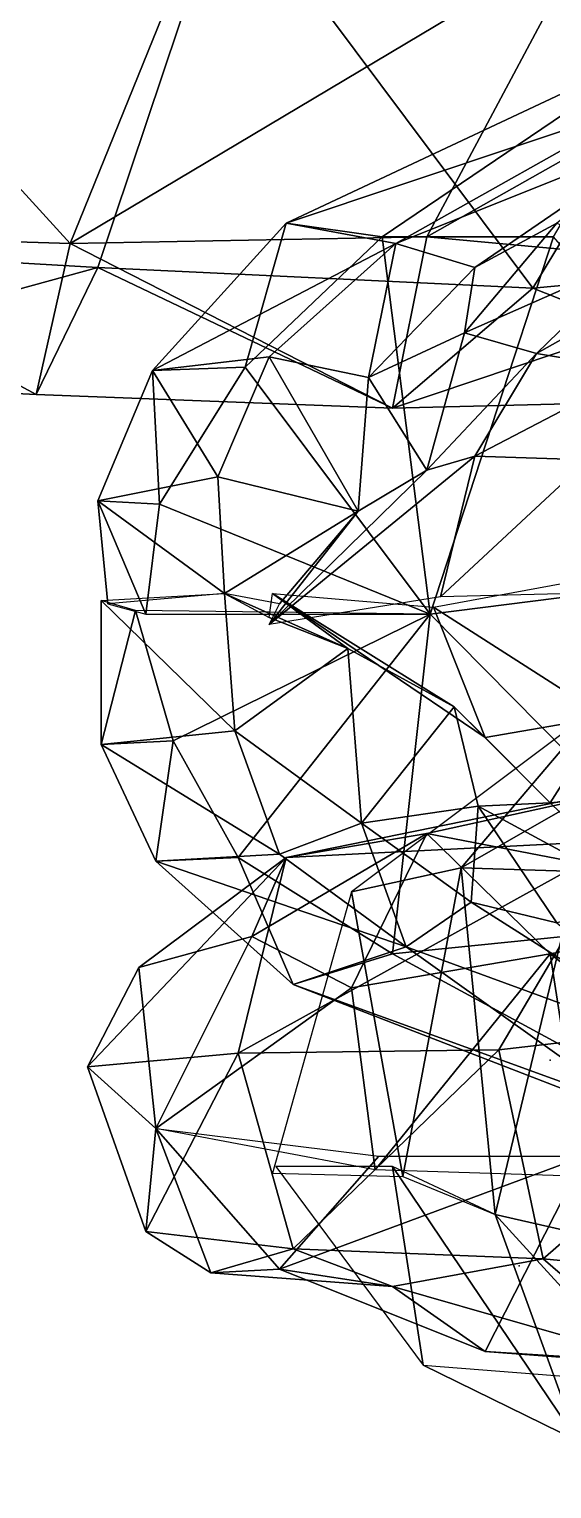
# Model space of a CAD drawing. Extents: x 4.9 to 9.1, y -6.1 to 13.5.
# Drawn here: x 7.238 to 7.492, y 12.112 to 12.821 of the extents above; entities that cross this region are included whole.
import ezdxf

# ---------------------------------------------------------------- set-up
doc = ezdxf.new("R2010")
doc.units = 0
doc.layers.get('0').update_dxf_attribs({"linetype": 'CONTINUOUS'})

msp = doc.modelspace()

# ---------------------------------------------------------------- linework, layer by layer
at = {"color": 0}
for p in [(7.40264, 12.65186, -0.57), (7.39931, 12.4352, -0.56667), (7.49097, 12.3202, -3.86667), (7.47597, 12.2202, -3.85667)]:
    msp.add_point(p, dxfattribs=at)
for points in [[(7.33431, 12.89353, -2.3), (7.10264, 12.9002, -2.335), (7.06931, 12.71686, -2.43667)], [(7.06931, 12.71686, -2.43667), (7.27097, 12.7052, -2.41833), (7.33431, 12.89353, -2.3)], [(7.48264, 12.6952, -2.40167), (7.33431, 12.89353, -2.3), (7.27097, 12.7052, -2.41833)], [(7.33431, 12.89353, -2.3), (7.48264, 12.6952, -2.40167), (7.59764, 12.8852, -2.30333)], [(7.43097, 12.7202, -2.775), (7.71431, 12.8802, -2.86833), (7.61264, 12.70353, -2.77833)], [(7.71431, 12.8802, -2.86833), (7.43097, 12.7202, -2.775), (7.50931, 12.86686, -2.86)], [(7.69931, 12.7152, -2.415), (7.59764, 12.8852, -2.30333), (7.48264, 12.6952, -2.40167)], [(7.25764, 12.71686, -2.76833), (7.50931, 12.86686, -2.86), (7.43097, 12.7202, -2.775)], [(7.50931, 12.86686, -2.86), (7.25764, 12.71686, -2.76833), (7.31431, 12.85686, -2.85833)], [(7.25764, 12.71686, -2.76833), (7.09597, 12.72186, -2.76333), (7.13597, 12.8502, -2.845)], [(7.13597, 12.8502, -2.845), (7.31431, 12.85686, -2.85833), (7.25764, 12.71686, -2.76833)], [(7.53764, 12.7852, -0.42333), (7.36264, 12.72686, -0.34333), (7.54764, 12.81353, -0.28333)], [(7.40931, 12.7202, -0.175), (7.54764, 12.81353, -0.28333), (7.36264, 12.72686, -0.34333)], [(7.54764, 12.81353, -0.28333), (7.40931, 12.7202, -0.175), (7.49264, 12.7202, -0.11667)], [(7.36264, 12.72686, -0.34333), (7.53764, 12.7852, -0.42333), (7.41597, 12.71686, -0.485)], [(7.54931, 12.7702, -0.48), (7.41597, 12.71686, -0.485), (7.53764, 12.7852, -0.42333)], [(7.41597, 12.71686, -0.485), (7.54931, 12.7702, -0.48), (7.45431, 12.7052, -0.54)], [(7.49431, 12.72686, -0.62), (7.45431, 12.7052, -0.54), (7.54931, 12.7702, -0.48)], [(7.41597, 12.71686, -0.485), (7.29764, 12.6552, -0.36667), (7.36264, 12.72686, -0.34333)], [(7.34264, 12.65686, -0.19667), (7.36264, 12.72686, -0.34333), (7.29764, 12.6552, -0.36667)], [(7.36264, 12.72686, -0.34333), (7.34264, 12.65686, -0.19667), (7.40931, 12.7202, -0.175)], [(7.53264, 12.7102, -0.65667), (7.44931, 12.67353, -0.65667), (7.49431, 12.72686, -0.62)], [(7.45431, 12.7052, -0.54), (7.49431, 12.72686, -0.62), (7.44931, 12.67353, -0.65667)], [(7.27097, 12.7052, -2.41833), (7.06931, 12.71686, -2.43667), (7.07597, 12.65186, -2.595)], [(7.24097, 12.64353, -2.59333), (7.07597, 12.65186, -2.595), (7.09597, 12.72186, -2.76333)], [(7.09597, 12.72186, -2.76333), (7.25764, 12.71686, -2.76833), (7.24097, 12.64353, -2.59333)], [(7.41431, 12.63686, -2.59667), (7.24097, 12.64353, -2.59333), (7.25764, 12.71686, -2.76833)], [(7.25764, 12.71686, -2.76833), (7.43097, 12.7202, -2.775), (7.41431, 12.63686, -2.59667)], [(7.29764, 12.6552, -0.36667), (7.41597, 12.71686, -0.485), (7.35431, 12.66186, -0.51)], [(7.43264, 12.53686, -0.08833), (7.40931, 12.7202, -0.175), (7.34264, 12.65686, -0.19667)], [(7.40264, 12.65186, -0.57), (7.35431, 12.66186, -0.51), (7.41597, 12.71686, -0.485)], [(7.41597, 12.71686, -0.485), (7.45431, 12.7052, -0.54), (7.40264, 12.65186, -0.57)], [(7.43264, 12.53686, -0.08833), (7.49264, 12.7202, -0.11667), (7.40931, 12.7202, -0.175)], [(7.61264, 12.70353, -2.77833), (7.41431, 12.63686, -2.59667), (7.43097, 12.7202, -2.775)], [(7.43264, 12.53686, -0.08833), (7.63097, 12.56186, -0.03667), (7.49264, 12.7202, -0.11667)], [(7.44931, 12.67353, -0.65667), (7.53264, 12.7102, -0.65667), (7.48431, 12.66353, -0.695)], [(7.48264, 12.6952, -2.40167), (7.61764, 12.64186, -2.59167), (7.69931, 12.7152, -2.415)], [(7.48431, 12.66353, -0.695), (7.56764, 12.7102, -0.69667), (7.53431, 12.6552, -0.74667)], [(7.56764, 12.7102, -0.69667), (7.48431, 12.66353, -0.695), (7.53264, 12.7102, -0.65667)], [(7.07597, 12.65186, -2.595), (7.24097, 12.64353, -2.59333), (7.27097, 12.7052, -2.41833)], [(7.41431, 12.63686, -2.59667), (7.27097, 12.7052, -2.41833), (7.24097, 12.64353, -2.59333)], [(7.27097, 12.7052, -2.41833), (7.41431, 12.63686, -2.59667), (7.48264, 12.6952, -2.40167)], [(7.44931, 12.67353, -0.65667), (7.40264, 12.65186, -0.57), (7.45431, 12.7052, -0.54)], [(7.41431, 12.63686, -2.59667), (7.61264, 12.70353, -2.77833), (7.61764, 12.64186, -2.59167)], [(7.61764, 12.64186, -2.59167), (7.48264, 12.6952, -2.40167), (7.41431, 12.63686, -2.59667)], [(7.40264, 12.65186, -0.57), (7.44931, 12.67353, -0.65667), (7.43097, 12.60686, -0.67)], [(7.48431, 12.66353, -0.695), (7.43097, 12.60686, -0.67), (7.44931, 12.67353, -0.65667)], [(7.29764, 12.6552, -0.36667), (7.35431, 12.66186, -0.51), (7.32931, 12.60353, -0.52)], [(7.39764, 12.58686, -0.565), (7.32931, 12.60353, -0.52), (7.35431, 12.66186, -0.51)], [(7.35431, 12.66186, -0.51), (7.40264, 12.65186, -0.57), (7.39764, 12.58686, -0.565)], [(7.43097, 12.60686, -0.67), (7.48431, 12.66353, -0.695), (7.45431, 12.61353, -0.71667)], [(7.53431, 12.6552, -0.74667), (7.45431, 12.61353, -0.71667), (7.48431, 12.66353, -0.695)], [(7.32931, 12.60353, -0.52), (7.27097, 12.59186, -0.38833), (7.29764, 12.6552, -0.36667)], [(7.30097, 12.5902, -0.215), (7.29764, 12.6552, -0.36667), (7.27097, 12.59186, -0.38833)], [(7.29764, 12.6552, -0.36667), (7.30097, 12.5902, -0.215), (7.34264, 12.65686, -0.19667)], [(7.43264, 12.53686, -0.08833), (7.34264, 12.65686, -0.19667), (7.30097, 12.5902, -0.215)], [(7.43097, 12.60686, -0.67), (7.39764, 12.58686, -0.565), (7.40264, 12.65186, -0.57)], [(7.45431, 12.61353, -0.71667), (7.53431, 12.6552, -0.74667), (7.50931, 12.61186, -0.785)], [(7.35431, 12.53186, -0.695), (7.45431, 12.61353, -0.71667), (7.43764, 12.5452, -0.73333)], [(7.45431, 12.61353, -0.71667), (7.35431, 12.53186, -0.695), (7.43097, 12.60686, -0.67)], [(7.50931, 12.61186, -0.785), (7.43764, 12.5452, -0.73333), (7.45431, 12.61353, -0.71667)], [(7.43764, 12.5452, -0.73333), (7.50931, 12.61186, -0.785), (7.50264, 12.54686, -0.79)], [(7.27097, 12.59186, -0.38833), (7.32931, 12.60353, -0.52), (7.33264, 12.54686, -0.54667)], [(7.39764, 12.58686, -0.565), (7.33264, 12.54686, -0.54667), (7.32931, 12.60353, -0.52)], [(7.39764, 12.58686, -0.565), (7.43097, 12.60686, -0.67), (7.35431, 12.53186, -0.695)], [(7.33264, 12.54686, -0.54667), (7.27597, 12.54186, -0.38333), (7.27097, 12.59186, -0.38833)], [(7.29431, 12.53686, -0.22333), (7.27097, 12.59186, -0.38833), (7.27597, 12.54186, -0.38333)], [(7.27097, 12.59186, -0.38833), (7.29431, 12.53686, -0.22333), (7.30097, 12.5902, -0.215)], [(7.43264, 12.53686, -0.08833), (7.30097, 12.5902, -0.215), (7.29431, 12.53686, -0.22333)], [(7.33264, 12.54686, -0.54667), (7.39764, 12.58686, -0.565), (7.35931, 12.54186, -0.58333)], [(7.35431, 12.53186, -0.695), (7.35931, 12.54186, -0.58333), (7.39764, 12.58686, -0.565)], [(7.43264, 12.53686, -0.08833), (7.57931, 12.38853, -0.08833), (7.63097, 12.56186, -0.03667)], [(7.27264, 12.54353, -0.38833), (7.33264, 12.54686, -0.53167), (7.33764, 12.4802, -0.52667)], [(7.33264, 12.54686, -0.53167), (7.35431, 12.5352, -0.58667), (7.39264, 12.5202, -0.57667)], [(7.39264, 12.5202, -0.57667), (7.33764, 12.4802, -0.52667), (7.33264, 12.54686, -0.53167)], [(7.35597, 12.54686, -0.705), (7.39264, 12.5202, -0.57667), (7.35431, 12.5352, -0.58667)], [(7.35597, 12.54686, -0.705), (7.43431, 12.5402, -0.73167), (7.45931, 12.47686, -0.705)], [(7.45931, 12.47686, -0.705), (7.44431, 12.49186, -0.67833), (7.35597, 12.54686, -0.705)], [(7.39264, 12.5202, -0.57667), (7.35597, 12.54686, -0.705), (7.44431, 12.49186, -0.67833)], [(7.43431, 12.5402, -0.73167), (7.49764, 12.55186, -0.79333), (7.51764, 12.48686, -0.78167)], [(7.33764, 12.4802, -0.52667), (7.27264, 12.47353, -0.39), (7.27264, 12.54353, -0.38833)], [(7.28931, 12.53853, -0.23), (7.27264, 12.54353, -0.38833), (7.27264, 12.47353, -0.39)], [(7.27264, 12.47353, -0.39), (7.30764, 12.4752, -0.22333), (7.28931, 12.53853, -0.23)], [(7.43264, 12.53686, -0.08833), (7.28931, 12.53853, -0.23), (7.30764, 12.4752, -0.22333)], [(7.51764, 12.48686, -0.78167), (7.45931, 12.47686, -0.705), (7.43431, 12.5402, -0.73167)], [(7.43264, 12.53686, -0.08833), (7.30764, 12.4752, -0.22333), (7.33931, 12.41853, -0.21167)], [(7.43264, 12.53686, -0.08833), (7.33931, 12.41853, -0.21167), (7.41431, 12.37186, -0.18333)], [(7.43264, 12.53686, -0.08833), (7.41431, 12.37186, -0.18333), (7.57931, 12.38853, -0.08833)], [(7.33764, 12.4802, -0.52667), (7.39264, 12.5202, -0.57667), (7.39931, 12.4352, -0.56667)], [(7.44431, 12.49186, -0.67833), (7.39931, 12.4352, -0.56667), (7.39264, 12.5202, -0.57667)], [(7.44764, 12.41353, -3.58833), (7.51431, 12.49186, -3.875), (7.39431, 12.40186, -3.79667)], [(7.39931, 12.4352, -0.56667), (7.44431, 12.49186, -0.67833), (7.45597, 12.44353, -0.65667)], [(7.44431, 12.49186, -0.67833), (7.45931, 12.47686, -0.705), (7.49097, 12.4452, -0.69833)], [(7.49097, 12.4452, -0.69833), (7.45597, 12.44353, -0.65667), (7.44431, 12.49186, -0.67833)], [(7.50431, 12.41186, -3.39333), (7.58764, 12.49353, -3.63667), (7.44764, 12.41353, -3.58833)], [(7.51431, 12.49186, -3.875), (7.44764, 12.41353, -3.58833), (7.58764, 12.49353, -3.63667)], [(7.51764, 12.48686, -0.78167), (7.49097, 12.4452, -0.69833), (7.45931, 12.47686, -0.705)], [(7.49097, 12.4452, -0.69833), (7.51764, 12.48686, -0.78167), (7.54764, 12.4502, -0.75)], [(7.27264, 12.47353, -0.39), (7.33764, 12.4802, -0.52667), (7.35931, 12.4202, -0.52)], [(7.30764, 12.4752, -0.22333), (7.27264, 12.47353, -0.39), (7.29931, 12.41686, -0.37167)], [(7.29931, 12.41686, -0.37167), (7.33931, 12.41853, -0.21167), (7.30764, 12.4752, -0.22333)], [(7.39931, 12.4352, -0.56667), (7.35931, 12.4202, -0.52), (7.33764, 12.4802, -0.52667)], [(7.35931, 12.4202, -0.52), (7.29931, 12.41686, -0.37167), (7.27264, 12.47353, -0.39)], [(7.58264, 12.46353, -3.83667), (7.43097, 12.4302, -3.93833), (7.36264, 12.41853, -3.815)], [(7.36264, 12.41853, -3.815), (7.52597, 12.42686, -3.70833), (7.58264, 12.46353, -3.83667)], [(7.43097, 12.4302, -3.93833), (7.58264, 12.46353, -3.83667), (7.61264, 12.3952, -3.95167)], [(7.54764, 12.4502, -0.75), (7.53931, 12.39853, -0.68167), (7.49097, 12.4452, -0.69833)], [(7.45597, 12.44353, -0.65667), (7.45264, 12.39686, -0.54333), (7.39931, 12.4352, -0.56667)], [(7.45264, 12.39686, -0.54333), (7.45597, 12.44353, -0.65667), (7.49431, 12.38686, -0.62833)], [(7.45597, 12.44353, -0.65667), (7.49097, 12.4452, -0.69833), (7.53931, 12.39853, -0.68167)], [(7.53931, 12.39853, -0.68167), (7.49431, 12.38686, -0.62833), (7.45597, 12.44353, -0.65667)], [(7.39931, 12.4352, -0.56667), (7.42097, 12.3752, -0.49667), (7.35931, 12.4202, -0.52)], [(7.42097, 12.3752, -0.49667), (7.39931, 12.4352, -0.56667), (7.45264, 12.39686, -0.54333)], [(7.52597, 12.42686, -3.70833), (7.36264, 12.41853, -3.815), (7.33931, 12.32353, -3.72833)], [(7.33931, 12.32353, -3.72833), (7.46597, 12.3252, -3.66667), (7.52597, 12.42686, -3.70833)], [(7.43097, 12.4302, -3.93833), (7.39431, 12.3552, -4.05), (7.34597, 12.3802, -3.96833)], [(7.34597, 12.3802, -3.96833), (7.36264, 12.41853, -3.815), (7.43097, 12.4302, -3.93833)], [(7.39431, 12.3552, -4.05), (7.43097, 12.4302, -3.93833), (7.49097, 12.37186, -4.03833)], [(7.61264, 12.3952, -3.95167), (7.49097, 12.37186, -4.03833), (7.43097, 12.4302, -3.93833)], [(7.62597, 12.34353, -3.55667), (7.52597, 12.42686, -3.70833), (7.46597, 12.3252, -3.66667)], [(7.36264, 12.41853, -3.815), (7.29097, 12.3652, -3.90667), (7.26597, 12.31686, -3.87)], [(7.26597, 12.31686, -3.87), (7.33931, 12.32353, -3.72833), (7.36264, 12.41853, -3.815)], [(7.36264, 12.41853, -3.815), (7.34597, 12.3802, -3.96833), (7.29097, 12.3652, -3.90667)], [(7.29931, 12.41686, -0.37167), (7.35931, 12.4202, -0.52), (7.42097, 12.3752, -0.49667)], [(7.33931, 12.41853, -0.21167), (7.29931, 12.41686, -0.37167), (7.36597, 12.35686, -0.35667)], [(7.36597, 12.35686, -0.35667), (7.41431, 12.37186, -0.18333), (7.33931, 12.41853, -0.21167)], [(7.42097, 12.3752, -0.49667), (7.36597, 12.35686, -0.35667), (7.29931, 12.41686, -0.37167)], [(7.39431, 12.40186, -3.79667), (7.41931, 12.26353, -3.52667), (7.44764, 12.41353, -3.58833)], [(7.46431, 12.2452, -3.31833), (7.44764, 12.41353, -3.58833), (7.41931, 12.26353, -3.52667)], [(7.44764, 12.41353, -3.58833), (7.46431, 12.2452, -3.31833), (7.50431, 12.41186, -3.39333)], [(7.52264, 12.23186, -3.06667), (7.50431, 12.41186, -3.39333), (7.46431, 12.2452, -3.31833)], [(7.41931, 12.26353, -3.52667), (7.39431, 12.40186, -3.79667), (7.35597, 12.2652, -3.72167)], [(7.42097, 12.3752, -0.49667), (7.45264, 12.39686, -0.54333), (7.57597, 12.31853, -0.50167)], [(7.49431, 12.38686, -0.62833), (7.57597, 12.31853, -0.50167), (7.45264, 12.39686, -0.54333)], [(7.49097, 12.37186, -4.03833), (7.61264, 12.3952, -3.95167), (7.63597, 12.2602, -4.005)], [(7.59597, 12.27353, -0.24333), (7.57931, 12.38853, -0.08833), (7.41431, 12.37186, -0.18333)], [(7.29931, 12.28686, -3.98), (7.29097, 12.3652, -3.90667), (7.34597, 12.3802, -3.96833)], [(7.29931, 12.28686, -3.98), (7.34597, 12.3802, -3.96833), (7.39431, 12.3552, -4.05)], [(7.36597, 12.35686, -0.35667), (7.42097, 12.3752, -0.49667), (7.54264, 12.28853, -0.39667)], [(7.57597, 12.31853, -0.50167), (7.54264, 12.28853, -0.39667), (7.42097, 12.3752, -0.49667)], [(7.41431, 12.37186, -0.18333), (7.36597, 12.35686, -0.35667), (7.59597, 12.27353, -0.24333)], [(7.49097, 12.37186, -4.03833), (7.40597, 12.26686, -4.06167), (7.39431, 12.3552, -4.05)], [(7.40597, 12.26686, -4.06167), (7.49097, 12.37186, -4.03833), (7.50764, 12.26353, -4.085)], [(7.63597, 12.2602, -4.005), (7.50764, 12.26353, -4.085), (7.49097, 12.37186, -4.03833)], [(7.29931, 12.28686, -3.98), (7.26597, 12.31686, -3.87), (7.29097, 12.3652, -3.90667)], [(7.29931, 12.28686, -3.98), (7.39431, 12.3552, -4.05), (7.40597, 12.26686, -4.06167)], [(7.54264, 12.28853, -0.39667), (7.59597, 12.27353, -0.24333), (7.36597, 12.35686, -0.35667)], [(7.62597, 12.34353, -3.55667), (7.46597, 12.3252, -3.66667), (7.48764, 12.22353, -3.70333)], [(7.48764, 12.22353, -3.70333), (7.62764, 12.2102, -3.60333), (7.62597, 12.34353, -3.55667)], [(7.33931, 12.32353, -3.72833), (7.26597, 12.31686, -3.87), (7.29431, 12.23686, -3.87667)], [(7.29431, 12.23686, -3.87667), (7.36597, 12.22853, -3.795), (7.33931, 12.32353, -3.72833)], [(7.46597, 12.3252, -3.66667), (7.33931, 12.32353, -3.72833), (7.36597, 12.22853, -3.795)], [(7.36597, 12.22853, -3.795), (7.48764, 12.22353, -3.70333), (7.46597, 12.3252, -3.66667)], [(7.29931, 12.28686, -3.98), (7.29431, 12.23686, -3.87667), (7.26597, 12.31686, -3.87)], [(7.29931, 12.28686, -3.98), (7.32597, 12.21686, -3.94833), (7.29431, 12.23686, -3.87667)], [(7.29931, 12.28686, -3.98), (7.35931, 12.21853, -4.01667), (7.32597, 12.21686, -3.94833)], [(7.29931, 12.28686, -3.98), (7.40764, 12.27353, -4.06667), (7.35931, 12.21853, -4.01667)], [(7.50764, 12.27353, -4.08667), (7.35931, 12.21853, -4.01667), (7.40764, 12.27353, -4.06667)], [(7.35931, 12.21853, -4.01667), (7.50764, 12.27353, -4.08667), (7.45931, 12.17853, -3.98833)], [(7.59264, 12.1702, -3.91667), (7.45931, 12.17853, -3.98833), (7.50764, 12.27353, -4.08667)], [(7.41431, 12.26853, -3.52333), (7.35764, 12.26853, -3.72833), (7.42931, 12.17186, -3.8)], [(7.46431, 12.2452, -3.31833), (7.41431, 12.26853, -3.52333), (7.50431, 12.1352, -3.53667)], [(7.42931, 12.17186, -3.8), (7.50431, 12.1352, -3.53667), (7.41431, 12.26853, -3.52333)], [(7.52264, 12.23186, -3.06667), (7.46431, 12.2452, -3.31833), (7.58597, 12.11186, -3.32333)], [(7.50431, 12.1352, -3.53667), (7.58597, 12.11186, -3.32333), (7.46431, 12.2452, -3.31833)], [(7.36597, 12.22853, -3.795), (7.29431, 12.23686, -3.87667), (7.32597, 12.21686, -3.94833)], [(7.32597, 12.21686, -3.94833), (7.41431, 12.2102, -3.89667), (7.36597, 12.22853, -3.795)], [(7.48764, 12.22353, -3.70333), (7.36597, 12.22853, -3.795), (7.41431, 12.2102, -3.89667)], [(7.41431, 12.2102, -3.89667), (7.54764, 12.17186, -3.8), (7.48764, 12.22353, -3.70333)], [(7.62764, 12.2102, -3.60333), (7.48764, 12.22353, -3.70333), (7.54764, 12.17186, -3.8)], [(7.41431, 12.2102, -3.89667), (7.32597, 12.21686, -3.94833), (7.35931, 12.21853, -4.01667)], [(7.35931, 12.21853, -4.01667), (7.45931, 12.17853, -3.98833), (7.41431, 12.2102, -3.89667)], [(7.54764, 12.17186, -3.8), (7.41431, 12.2102, -3.89667), (7.45931, 12.17853, -3.98833)], [(7.45931, 12.17853, -3.98833), (7.59264, 12.1702, -3.91667), (7.54764, 12.17186, -3.8)], [(7.50431, 12.1352, -3.53667), (7.42931, 12.17186, -3.8), (7.55764, 12.16186, -3.885)]]:
    msp.add_3dface(points, dxfattribs=at)

doc.saveas('drawing.dxf')
